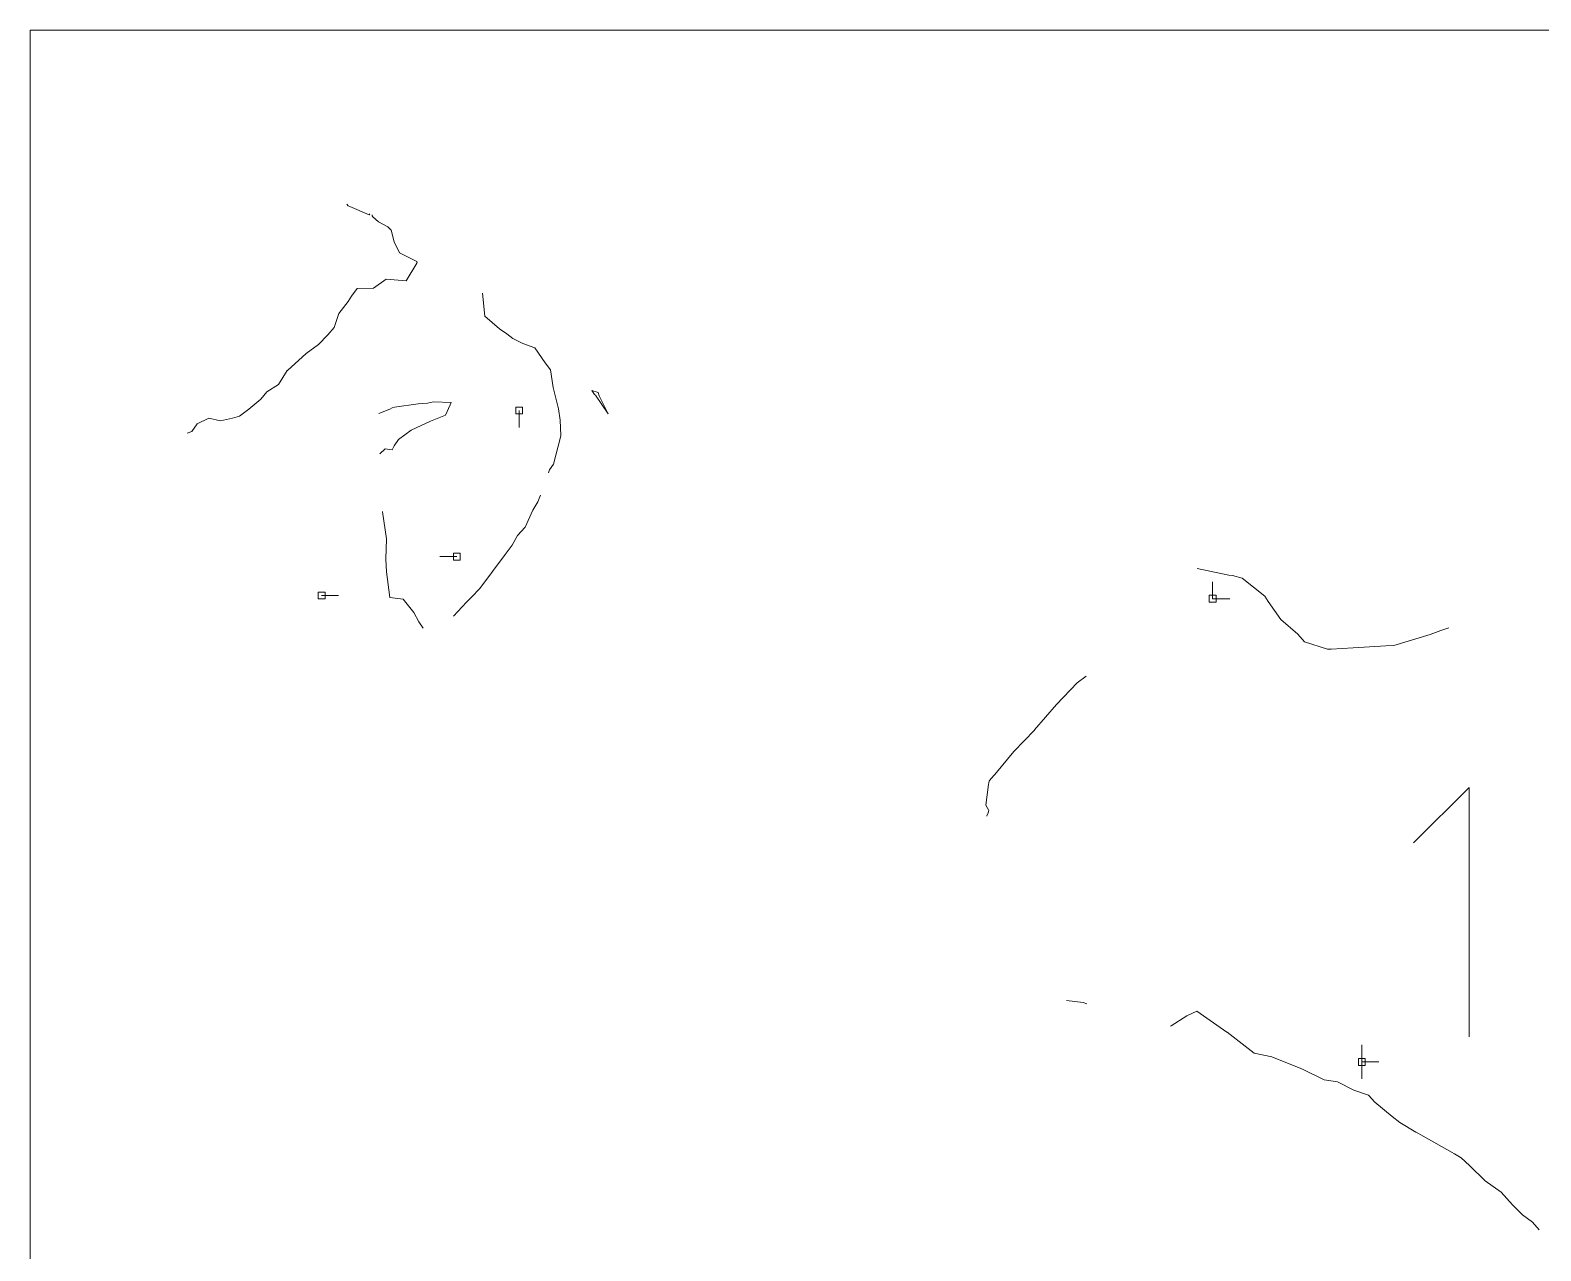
# Model space of a CAD drawing. Header units: millimetres. Extents: x -446 to 392, y -249 to 379.
# Drawn here: x -446 to -319.6, y 276.8 to 379 of the extents above; entities that cross this region are included whole.
import ezdxf

# ---------------------------------------------------------------- set-up
doc = ezdxf.new("R2010")
doc.units = ezdxf.units.MM
doc.header["$MEASUREMENT"] = 0
doc.layers.add('Layer 1', color=7, linetype='Continuous')

msp = doc.modelspace()

# ---------------------------------------------------------------- linework, layer by layer
at = {"layer": 'Layer 1', "color": 5, "lineweight": 0}
msp.add_open_spline([(-446.0374, -230.5655), (-446.0374, -230.5655), (392.1616, -230.5655), (392.1616, -230.5655), (392.1616, -230.5655), (392.1616, -230.5655), (392.1616, 379.0343), (392.1616, 379.0343), (392.1616, 379.0343), (392.1616, 379.0343), (-446.0374, 379.0343), (-446.0374, 379.0343), (-446.0374, 379.0343), (-446.0374, 379.0343), (-446.0374, -230.5655), (-446.0374, -230.5655)], degree=3, knots=[0, 0, 0, 0, 0.2, 0.2, 0.2, 0.2, 0.4, 0.4, 0.4, 0.4, 0.6, 0.6, 0.6, 0.6, 1, 1, 1, 1], dxfattribs=at)
at = {"layer": 'Layer 1', "color": 2, "lineweight": 0}
for points, knots in [([(-419.5185, 364.4472), (-419.5185, 364.4472), (-419.4074, 364.3158), (-419.4074, 364.3158), (-419.4074, 364.3158), (-419.4074, 364.3158), (-419.2694, 364.2701), (-419.2694, 364.2701), (-419.2694, 364.2701), (-419.2694, 364.2701), (-417.6526, 363.5616), (-417.6526, 363.5616), (-417.6526, 363.5616), (-417.6526, 363.5616), (-417.6044, 363.653), (-417.6044, 363.653)], [0, 0, 0, 0, 0.2, 0.2, 0.2, 0.2, 0.4, 0.4, 0.4, 0.4, 0.6, 0.6, 0.6, 0.6, 1, 1, 1, 1]), ([(-417.3973, 363.5559), (-417.3973, 363.5559), (-417.4058, 363.4816), (-417.4058, 363.4816), (-417.4058, 363.4816), (-417.4058, 363.4816), (-417.3513, 363.4016), (-417.3513, 363.4016), (-417.3513, 363.4016), (-417.3513, 363.4016), (-416.8862, 362.9788), (-416.8862, 362.9788), (-416.8862, 362.9788), (-416.8862, 362.9788), (-416.0804, 362.556), (-416.0804, 362.556), (-416.0804, 362.556), (-416.0804, 362.556), (-415.8191, 362.2818), (-415.8191, 362.2818), (-415.8191, 362.2818), (-415.8191, 362.2818), (-415.5654, 361.2933), (-415.5654, 361.2933), (-415.5654, 361.2933), (-415.5654, 361.2933), (-415.1127, 360.3677), (-415.1127, 360.3677), (-415.1127, 360.3677), (-415.1127, 360.3677), (-413.7209, 359.6763), (-413.7209, 359.6763), (-413.7209, 359.6763), (-413.7209, 359.6763), (-413.6718, 359.6535), (-413.6718, 359.6535), (-413.6718, 359.6535), (-413.6718, 359.6535), (-413.6521, 359.6363), (-413.6521, 359.6363), (-413.6521, 359.6363), (-413.6521, 359.6363), (-413.6484, 359.602), (-413.6484, 359.602), (-413.6484, 359.602), (-413.6484, 359.602), (-413.6753, 359.5277), (-413.6753, 359.5277), (-413.6753, 359.5277), (-413.6753, 359.5277), (-414.5507, 358.0479), (-414.5507, 358.0479), (-414.5507, 358.0479), (-414.5507, 358.0479), (-416.2369, 358.1793), (-416.2369, 358.1793), (-416.2369, 358.1793), (-416.2369, 358.1793), (-417.2948, 357.4137), (-417.2948, 357.4137), (-417.2948, 357.4137), (-417.2948, 357.4137), (-418.6481, 357.3794), (-418.6481, 357.3794), (-418.6481, 357.3794), (-418.6481, 357.3794), (-419.1313, 356.7623), (-419.1313, 356.7623), (-419.1313, 356.7623), (-419.1313, 356.7623), (-419.4156, 356.2995), (-419.4156, 356.2995), (-419.4156, 356.2995), (-419.4156, 356.2995), (-420.2008, 355.2996), (-420.2008, 355.2996), (-420.2008, 355.2996), (-420.2008, 355.2996), (-420.5885, 354.1112), (-420.5885, 354.1112), (-420.5885, 354.1112), (-420.5885, 354.1112), (-421.104, 353.5112), (-421.104, 353.5112), (-421.104, 353.5112), (-421.104, 353.5112), (-421.9122, 352.7056), (-421.9122, 352.7056), (-421.9122, 352.7056), (-421.9122, 352.7056), (-422.9411, 351.94), (-422.9411, 351.94), (-422.9411, 351.94), (-422.9411, 351.94), (-424.5079, 350.5173), (-424.5079, 350.5173), (-424.5079, 350.5173), (-424.5079, 350.5173), (-424.5122, 350.5173), (-424.5122, 350.5173), (-424.5122, 350.5173), (-424.5122, 350.5173), (-424.5229, 350.5115), (-424.5229, 350.5115), (-424.5229, 350.5115), (-424.5229, 350.5115), (-425.2554, 349.3574), (-425.2554, 349.3574), (-425.2554, 349.3574), (-425.2554, 349.3574), (-426.2113, 348.746), (-426.2113, 348.746), (-426.2113, 348.746), (-426.2113, 348.746), (-426.7407, 348.1289), (-426.7407, 348.1289), (-426.7407, 348.1289), (-426.7407, 348.1289), (-427.7424, 347.2719), (-427.7424, 347.2719), (-427.7424, 347.2719), (-427.7424, 347.2719), (-428.5173, 346.7005), (-428.5173, 346.7005), (-428.5173, 346.7005), (-428.5173, 346.7005), (-429.1064, 346.5234), (-429.1064, 346.5234), (-429.1064, 346.5234), (-429.1064, 346.5234), (-430.1024, 346.2948), (-430.1024, 346.2948), (-430.1024, 346.2948), (-430.1024, 346.2948), (-431.0825, 346.5405), (-431.0825, 346.5405), (-431.0825, 346.5405), (-431.0825, 346.5405), (-432.0531, 346.0663), (-432.0531, 346.0663), (-432.0531, 346.0663), (-432.0531, 346.0663), (-432.4937, 345.4149), (-432.4937, 345.4149), (-432.4937, 345.4149), (-432.4937, 345.4149), (-432.8997, 345.2607), (-432.8997, 345.2607)], [0, 0, 0, 0, 0.02631579, 0.02631579, 0.02631579, 0.02631579, 0.05263158, 0.05263158, 0.05263158, 0.05263158, 0.07894737, 0.07894737, 0.07894737, 0.07894737, 0.10526316, 0.10526316, 0.10526316, 0.10526316, 0.13157895, 0.13157895, 0.13157895, 0.13157895, 0.15789474, 0.15789474, 0.15789474, 0.15789474, 0.18421053, 0.18421053, 0.18421053, 0.18421053, 0.21052632, 0.21052632, 0.21052632, 0.21052632, 0.23684211, 0.23684211, 0.23684211, 0.23684211, 0.26315789, 0.26315789, 0.26315789, 0.26315789, 0.28947368, 0.28947368, 0.28947368, 0.28947368, 0.31578947, 0.31578947, 0.31578947, 0.31578947, 0.34210526, 0.34210526, 0.34210526, 0.34210526, 0.36842105, 0.36842105, 0.36842105, 0.36842105, 0.39473684, 0.39473684, 0.39473684, 0.39473684, 0.42105263, 0.42105263, 0.42105263, 0.42105263, 0.44736842, 0.44736842, 0.44736842, 0.44736842, 0.47368421, 0.47368421, 0.47368421, 0.47368421, 0.5, 0.5, 0.5, 0.5, 0.52631579, 0.52631579, 0.52631579, 0.52631579, 0.55263158, 0.55263158, 0.55263158, 0.55263158, 0.57894737, 0.57894737, 0.57894737, 0.57894737, 0.60526316, 0.60526316, 0.60526316, 0.60526316, 0.63157895, 0.63157895, 0.63157895, 0.63157895, 0.65789474, 0.65789474, 0.65789474, 0.65789474, 0.68421053, 0.68421053, 0.68421053, 0.68421053, 0.71052632, 0.71052632, 0.71052632, 0.71052632, 0.73684211, 0.73684211, 0.73684211, 0.73684211, 0.76315789, 0.76315789, 0.76315789, 0.76315789, 0.78947368, 0.78947368, 0.78947368, 0.78947368, 0.81578947, 0.81578947, 0.81578947, 0.81578947, 0.84210526, 0.84210526, 0.84210526, 0.84210526, 0.86842105, 0.86842105, 0.86842105, 0.86842105, 0.89473684, 0.89473684, 0.89473684, 0.89473684, 0.92105263, 0.92105263, 0.92105263, 0.92105263, 0.94736842, 0.94736842, 0.94736842, 0.94736842, 1, 1, 1, 1]), ([(-402.2335, 342.6781), (-402.2335, 342.6781), (-401.6324, 344.935), (-401.6324, 344.935), (-401.6324, 344.935), (-401.6324, 344.935), (-401.5962, 345.0664), (-401.5962, 345.0664), (-401.5962, 345.0664), (-401.5962, 345.0664), (-401.658, 346.3577), (-401.658, 346.3577), (-401.658, 346.3577), (-401.658, 346.3577), (-401.7933, 347.3119), (-401.7933, 347.3119), (-401.7933, 347.3119), (-401.7933, 347.3119), (-402.0727, 348.4146), (-402.0727, 348.4146), (-402.0727, 348.4146), (-402.0727, 348.4146), (-402.2417, 349.0888), (-402.2417, 349.0888), (-402.2417, 349.0888), (-402.2417, 349.0888), (-402.4658, 350.5687), (-402.4658, 350.5687), (-402.4658, 350.5687), (-402.4658, 350.5687), (-402.9307, 351.1515), (-402.9307, 351.1515), (-402.9307, 351.1515), (-402.9307, 351.1515), (-403.7837, 352.4142), (-403.7837, 352.4142), (-403.7837, 352.4142), (-403.7837, 352.4142), (-404.7981, 352.7913), (-404.7981, 352.7913), (-404.7981, 352.7913), (-404.7981, 352.7913), (-405.6164, 353.197), (-405.6164, 353.197), (-405.6164, 353.197), (-405.6164, 353.197), (-406.1266, 353.5969), (-406.1266, 353.5969), (-406.1266, 353.5969), (-406.1266, 353.5969), (-406.7479, 354.0026), (-406.7479, 354.0026), (-406.7479, 354.0026), (-406.7479, 354.0026), (-407.9625, 355.0825), (-407.9625, 355.0825), (-407.9625, 355.0825), (-407.9625, 355.0825), (-408.1795, 356.9909), (-408.1795, 356.9909)], [0, 0, 0, 0, 0.0625, 0.0625, 0.0625, 0.0625, 0.125, 0.125, 0.125, 0.125, 0.1875, 0.1875, 0.1875, 0.1875, 0.25, 0.25, 0.25, 0.25, 0.3125, 0.3125, 0.3125, 0.3125, 0.375, 0.375, 0.375, 0.375, 0.4375, 0.4375, 0.4375, 0.4375, 0.5, 0.5, 0.5, 0.5, 0.5625, 0.5625, 0.5625, 0.5625, 0.625, 0.625, 0.625, 0.625, 0.6875, 0.6875, 0.6875, 0.6875, 0.75, 0.75, 0.75, 0.75, 0.8125, 0.8125, 0.8125, 0.8125, 0.875, 0.875, 0.875, 0.875, 1, 1, 1, 1]), ([(-416.8534, 346.9176), (-416.8534, 346.9176), (-415.9222, 347.2833), (-415.9222, 347.2833), (-415.9222, 347.2833), (-415.9222, 347.2833), (-415.7421, 347.3804), (-415.7421, 347.3804), (-415.7421, 347.3804), (-415.7421, 347.3804), (-415.5218, 347.4376), (-415.5218, 347.4376), (-415.5218, 347.4376), (-415.5218, 347.4376), (-413.558, 347.7404), (-413.558, 347.7404), (-413.558, 347.7404), (-413.558, 347.7404), (-412.7746, 347.7975), (-412.7746, 347.7975), (-412.7746, 347.7975), (-412.7746, 347.7975), (-412.2621, 347.8947), (-412.2621, 347.8947), (-412.2621, 347.8947), (-412.2621, 347.8947), (-410.8013, 347.8432), (-410.8013, 347.8432), (-410.8013, 347.8432), (-410.8013, 347.8432), (-410.8877, 347.649), (-410.8877, 347.649), (-410.8877, 347.649), (-410.8877, 347.649), (-411.2767, 346.7862), (-411.2767, 346.7862), (-411.2767, 346.7862), (-411.2767, 346.7862), (-412.5183, 346.2834), (-412.5183, 346.2834), (-412.5183, 346.2834), (-412.5183, 346.2834), (-414.1402, 345.5121), (-414.1402, 345.5121), (-414.1402, 345.5121), (-414.1402, 345.5121), (-415.187, 344.7407), (-415.187, 344.7407), (-415.187, 344.7407), (-415.187, 344.7407), (-415.568, 344.2093), (-415.568, 344.2093), (-415.568, 344.2093), (-415.568, 344.2093), (-415.724, 343.8665), (-415.724, 343.8665), (-415.724, 343.8665), (-415.724, 343.8665), (-416.313, 343.9522), (-416.313, 343.9522), (-416.313, 343.9522), (-416.313, 343.9522), (-416.7513, 343.5294), (-416.7513, 343.5294)], [0, 0, 0, 0, 0.05882353, 0.05882353, 0.05882353, 0.05882353, 0.11764706, 0.11764706, 0.11764706, 0.11764706, 0.17647059, 0.17647059, 0.17647059, 0.17647059, 0.23529412, 0.23529412, 0.23529412, 0.23529412, 0.29411765, 0.29411765, 0.29411765, 0.29411765, 0.35294118, 0.35294118, 0.35294118, 0.35294118, 0.41176471, 0.41176471, 0.41176471, 0.41176471, 0.47058824, 0.47058824, 0.47058824, 0.47058824, 0.52941176, 0.52941176, 0.52941176, 0.52941176, 0.58823529, 0.58823529, 0.58823529, 0.58823529, 0.64705882, 0.64705882, 0.64705882, 0.64705882, 0.70588235, 0.70588235, 0.70588235, 0.70588235, 0.76470588, 0.76470588, 0.76470588, 0.76470588, 0.82352941, 0.82352941, 0.82352941, 0.82352941, 0.88235294, 0.88235294, 0.88235294, 0.88235294, 1, 1, 1, 1]), ([(-397.6362, 346.8891), (-397.6362, 346.8891), (-398.4113, 348.4089), (-398.4113, 348.4089), (-398.4113, 348.4089), (-398.4113, 348.4089), (-398.4856, 348.6717), (-398.4856, 348.6717), (-398.4856, 348.6717), (-398.4856, 348.6717), (-399.0121, 348.8546), (-399.0121, 348.8546), (-399.0121, 348.8546), (-399.0121, 348.8546), (-398.7891, 348.5232), (-398.7891, 348.5232), (-398.7891, 348.5232), (-398.7891, 348.5232), (-398.7017, 348.4603), (-398.7017, 348.4603), (-398.7017, 348.4603), (-398.7017, 348.4603), (-397.6362, 346.8891), (-397.6362, 346.8891)], [0, 0, 0, 0, 0.14285714, 0.14285714, 0.14285714, 0.14285714, 0.28571429, 0.28571429, 0.28571429, 0.28571429, 0.42857143, 0.42857143, 0.42857143, 0.42857143, 0.57142857, 0.57142857, 0.57142857, 0.57142857, 0.71428571, 0.71428571, 0.71428571, 0.71428571, 1, 1, 1, 1]), ([(-402.6499, 341.941), (-402.6499, 341.941), (-402.5645, 342.2038), (-402.5645, 342.2038), (-402.5645, 342.2038), (-402.5645, 342.2038), (-402.2335, 342.6781), (-402.2335, 342.6781)], [0, 0, 0, 0, 0.33333333, 0.33333333, 0.33333333, 0.33333333, 1, 1, 1, 1]), ([(-410.6083, 329.9422), (-410.6083, 329.9422), (-409.5003, 331.1067), (-409.5003, 331.1067), (-409.5003, 331.1067), (-409.5003, 331.1067), (-409.0988, 331.5266), (-409.0988, 331.5266), (-409.0988, 331.5266), (-409.0988, 331.5266), (-408.3792, 332.258), (-408.3792, 332.258), (-408.3792, 332.258), (-408.3792, 332.258), (-407.3273, 333.6699), (-407.3273, 333.6699), (-407.3273, 333.6699), (-407.3273, 333.6699), (-406.2728, 335.1137), (-406.2728, 335.1137), (-406.2728, 335.1137), (-406.2728, 335.1137), (-405.6873, 335.8971), (-405.6873, 335.8971), (-405.6873, 335.8971), (-405.6873, 335.8971), (-405.2425, 336.7078), (-405.2425, 336.7078), (-405.2425, 336.7078), (-405.2425, 336.7078), (-404.5834, 337.39), (-404.5834, 337.39), (-404.5834, 337.39), (-404.5834, 337.39), (-403.9427, 338.8207), (-403.9427, 338.8207), (-403.9427, 338.8207), (-403.9427, 338.8207), (-403.5291, 339.5052), (-403.5291, 339.5052), (-403.5291, 339.5052), (-403.5291, 339.5052), (-403.3108, 340.0869), (-403.3108, 340.0869)], [0, 0, 0, 0, 0.08333333, 0.08333333, 0.08333333, 0.08333333, 0.16666667, 0.16666667, 0.16666667, 0.16666667, 0.25, 0.25, 0.25, 0.25, 0.33333333, 0.33333333, 0.33333333, 0.33333333, 0.41666667, 0.41666667, 0.41666667, 0.41666667, 0.5, 0.5, 0.5, 0.5, 0.58333333, 0.58333333, 0.58333333, 0.58333333, 0.66666667, 0.66666667, 0.66666667, 0.66666667, 0.75, 0.75, 0.75, 0.75, 0.83333333, 0.83333333, 0.83333333, 0.83333333, 1, 1, 1, 1]), ([(-416.5511, 338.7093), (-416.5511, 338.7093), (-416.5496, 338.6745), (-416.5496, 338.6745), (-416.5496, 338.6745), (-416.5496, 338.6745), (-416.2126, 336.4313), (-416.2126, 336.4313), (-416.2126, 336.4313), (-416.2126, 336.4313), (-416.2693, 334.7149), (-416.2693, 334.7149), (-416.2693, 334.7149), (-416.2693, 334.7149), (-416.207, 333.6516), (-416.207, 333.6516), (-416.207, 333.6516), (-416.207, 333.6516), (-415.9149, 331.5015), (-415.9149, 331.5015), (-415.9149, 331.5015), (-415.9149, 331.5015), (-414.8163, 331.3729), (-414.8163, 331.3729), (-414.8163, 331.3729), (-414.8163, 331.3729), (-414.3677, 330.7919), (-414.3677, 330.7919), (-414.3677, 330.7919), (-414.3677, 330.7919), (-413.9146, 330.2462), (-413.9146, 330.2462), (-413.9146, 330.2462), (-413.9146, 330.2462), (-413.5024, 329.4663), (-413.5024, 329.4663), (-413.5024, 329.4663), (-413.5024, 329.4663), (-413.139, 328.9321), (-413.139, 328.9321)], [0, 0, 0, 0, 0.09090909, 0.09090909, 0.09090909, 0.09090909, 0.18181818, 0.18181818, 0.18181818, 0.18181818, 0.27272727, 0.27272727, 0.27272727, 0.27272727, 0.36363636, 0.36363636, 0.36363636, 0.36363636, 0.45454545, 0.45454545, 0.45454545, 0.45454545, 0.54545455, 0.54545455, 0.54545455, 0.54545455, 0.63636364, 0.63636364, 0.63636364, 0.63636364, 0.72727273, 0.72727273, 0.72727273, 0.72727273, 0.81818182, 0.81818182, 0.81818182, 0.81818182, 1, 1, 1, 1]), ([(-327.2674, 328.9663), (-327.2674, 328.9663), (-327.9176, 328.7406), (-327.9176, 328.7406), (-327.9176, 328.7406), (-327.9176, 328.7406), (-328.8181, 328.4024), (-328.8181, 328.4024), (-328.8181, 328.4024), (-328.8181, 328.4024), (-331.8704, 327.4774), (-331.8704, 327.4774), (-331.8704, 327.4774), (-331.8704, 327.4774), (-332.5411, 327.4534), (-332.5411, 327.4534), (-332.5411, 327.4534), (-332.5411, 327.4534), (-335.2711, 327.2865), (-335.2711, 327.2865), (-335.2711, 327.2865), (-335.2711, 327.2865), (-337.1207, 327.1734), (-337.1207, 327.1734), (-337.1207, 327.1734), (-337.1207, 327.1734), (-337.4178, 327.1625), (-337.4178, 327.1625), (-337.4178, 327.1625), (-337.4178, 327.1625), (-339.3513, 327.7996), (-339.3513, 327.7996), (-339.3513, 327.7996), (-339.3513, 327.7996), (-339.9004, 328.443), (-339.9004, 328.443), (-339.9004, 328.443), (-339.9004, 328.443), (-341.3322, 329.6651), (-341.3322, 329.6651), (-341.3322, 329.6651), (-341.3322, 329.6651), (-342.3767, 331.1793), (-342.3767, 331.1793), (-342.3767, 331.1793), (-342.3767, 331.1793), (-342.6498, 331.6272), (-342.6498, 331.6272), (-342.6498, 331.6272), (-342.6498, 331.6272), (-344.553, 333.1339), (-344.553, 333.1339), (-344.553, 333.1339), (-344.553, 333.1339), (-345.3667, 333.347), (-345.3667, 333.347), (-345.3667, 333.347), (-345.3667, 333.347), (-345.6889, 333.367), (-345.6889, 333.367), (-345.6889, 333.367), (-345.6889, 333.367), (-346.3597, 333.5082), (-346.3597, 333.5082), (-346.3597, 333.5082), (-346.3597, 333.5082), (-348.3161, 333.935), (-348.3161, 333.935)], [0, 0, 0, 0, 0.05555556, 0.05555556, 0.05555556, 0.05555556, 0.11111111, 0.11111111, 0.11111111, 0.11111111, 0.16666667, 0.16666667, 0.16666667, 0.16666667, 0.22222222, 0.22222222, 0.22222222, 0.22222222, 0.27777778, 0.27777778, 0.27777778, 0.27777778, 0.33333333, 0.33333333, 0.33333333, 0.33333333, 0.38888889, 0.38888889, 0.38888889, 0.38888889, 0.44444444, 0.44444444, 0.44444444, 0.44444444, 0.5, 0.5, 0.5, 0.5, 0.55555556, 0.55555556, 0.55555556, 0.55555556, 0.61111111, 0.61111111, 0.61111111, 0.61111111, 0.66666667, 0.66666667, 0.66666667, 0.66666667, 0.72222222, 0.72222222, 0.72222222, 0.72222222, 0.77777778, 0.77777778, 0.77777778, 0.77777778, 0.83333333, 0.83333333, 0.83333333, 0.83333333, 0.88888889, 0.88888889, 0.88888889, 0.88888889, 1, 1, 1, 1]), ([(-357.6145, 324.9085), (-357.6145, 324.9085), (-358.3756, 324.3394), (-358.3756, 324.3394), (-358.3756, 324.3394), (-358.3756, 324.3394), (-360.0966, 322.5264), (-360.0966, 322.5264), (-360.0966, 322.5264), (-360.0966, 322.5264), (-361.9484, 320.4118), (-361.9484, 320.4118), (-361.9484, 320.4118), (-361.9484, 320.4118), (-361.9524, 320.4067), (-361.9524, 320.4067), (-361.9524, 320.4067), (-361.9524, 320.4067), (-361.9615, 320.3964), (-361.9615, 320.3964), (-361.9615, 320.3964), (-361.9615, 320.3964), (-363.6899, 318.5983), (-363.6899, 318.5983), (-363.6899, 318.5983), (-363.6899, 318.5983), (-365.2578, 316.6808), (-365.2578, 316.6808), (-365.2578, 316.6808), (-365.2578, 316.6808), (-365.5989, 316.2991), (-365.5989, 316.2991), (-365.5989, 316.2991), (-365.5989, 316.2991), (-365.7463, 316.1202), (-365.7463, 316.1202), (-365.7463, 316.1202), (-365.7463, 316.1202), (-365.7788, 315.9934), (-365.7788, 315.9934), (-365.7788, 315.9934), (-365.7788, 315.9934), (-365.796, 315.8214), (-365.796, 315.8214), (-365.796, 315.8214), (-365.796, 315.8214), (-365.9051, 314.9661), (-365.9051, 314.9661), (-365.9051, 314.9661), (-365.9051, 314.9661), (-366.0342, 314.1079), (-366.0342, 314.1079), (-366.0342, 314.1079), (-366.0342, 314.1079), (-365.8046, 313.7188), (-365.8046, 313.7188), (-365.8046, 313.7188), (-365.8046, 313.7188), (-365.7651, 313.6514), (-365.7651, 313.6514), (-365.7651, 313.6514), (-365.7651, 313.6514), (-365.8394, 313.4668), (-365.8394, 313.4668), (-365.8394, 313.4668), (-365.8394, 313.4668), (-365.9274, 313.2114), (-365.9274, 313.2114), (-365.9274, 313.2114), (-365.9274, 313.2114), (-365.936, 313.1874), (-365.936, 313.1874)], [0, 0, 0, 0, 0.05263158, 0.05263158, 0.05263158, 0.05263158, 0.10526316, 0.10526316, 0.10526316, 0.10526316, 0.15789474, 0.15789474, 0.15789474, 0.15789474, 0.21052632, 0.21052632, 0.21052632, 0.21052632, 0.26315789, 0.26315789, 0.26315789, 0.26315789, 0.31578947, 0.31578947, 0.31578947, 0.31578947, 0.36842105, 0.36842105, 0.36842105, 0.36842105, 0.42105263, 0.42105263, 0.42105263, 0.42105263, 0.47368421, 0.47368421, 0.47368421, 0.47368421, 0.52631579, 0.52631579, 0.52631579, 0.52631579, 0.57894737, 0.57894737, 0.57894737, 0.57894737, 0.63157895, 0.63157895, 0.63157895, 0.63157895, 0.68421053, 0.68421053, 0.68421053, 0.68421053, 0.73684211, 0.73684211, 0.73684211, 0.73684211, 0.78947368, 0.78947368, 0.78947368, 0.78947368, 0.84210526, 0.84210526, 0.84210526, 0.84210526, 0.89473684, 0.89473684, 0.89473684, 0.89473684, 1, 1, 1, 1]), ([(-359.2812, 297.737), (-359.2812, 297.737), (-357.8648, 297.5582), (-357.8648, 297.5582), (-357.8648, 297.5582), (-357.8648, 297.5582), (-357.5528, 297.4662), (-357.5528, 297.4662)], [0, 0, 0, 0, 0.33333333, 0.33333333, 0.33333333, 0.33333333, 1, 1, 1, 1]), ([(-350.5667, 295.5749), (-350.5667, 295.5749), (-350.4941, 295.6166), (-350.4941, 295.6166), (-350.4941, 295.6166), (-350.4941, 295.6166), (-349.2034, 296.4651), (-349.2034, 296.4651), (-349.2034, 296.4651), (-349.2034, 296.4651), (-348.3475, 296.8554), (-348.3475, 296.8554), (-348.3475, 296.8554), (-348.3475, 296.8554), (-345.8403, 295.091), (-345.8403, 295.091), (-345.8403, 295.091), (-345.8403, 295.091), (-345.8329, 295.0853), (-345.8329, 295.0853), (-345.8329, 295.0853), (-345.8329, 295.0853), (-345.8192, 295.0744), (-345.8192, 295.0744), (-345.8192, 295.0744), (-345.8192, 295.0744), (-343.5503, 293.3369), (-343.5503, 293.3369), (-343.5503, 293.3369), (-343.5503, 293.3369), (-342.0847, 293.0272), (-342.0847, 293.0272), (-342.0847, 293.0272), (-342.0847, 293.0272), (-341.3145, 292.7078), (-341.3145, 292.7078), (-341.3145, 292.7078), (-341.3145, 292.7078), (-339.8472, 292.125), (-339.8472, 292.125), (-339.8472, 292.125), (-339.8472, 292.125), (-339.4593, 291.9633), (-339.4593, 291.9633), (-339.4593, 291.9633), (-339.4593, 291.9633), (-337.6823, 291.0828), (-337.6823, 291.0828), (-337.6823, 291.0828), (-337.6823, 291.0828), (-336.567, 290.9171), (-336.567, 290.9171), (-336.567, 290.9171), (-336.567, 290.9171), (-335.2129, 290.2349), (-335.2129, 290.2349), (-335.2129, 290.2349), (-335.2129, 290.2349), (-333.9804, 289.8144), (-333.9804, 289.8144), (-333.9804, 289.8144), (-333.9804, 289.8144), (-333.4593, 289.2082), (-333.4593, 289.2082), (-333.4593, 289.2082), (-333.4593, 289.2082), (-331.9886, 288.0071), (-331.9886, 288.0071), (-331.9886, 288.0071), (-331.9886, 288.0071), (-331.355, 287.5152), (-331.355, 287.5152), (-331.355, 287.5152), (-331.355, 287.5152), (-330.0117, 286.7056), (-330.0117, 286.7056), (-330.0117, 286.7056), (-330.0117, 286.7056), (-329.7951, 286.5964), (-329.7951, 286.5964), (-329.7951, 286.5964), (-329.7951, 286.5964), (-329.5946, 286.485), (-329.5946, 286.485), (-329.5946, 286.485), (-329.5946, 286.485), (-326.7926, 284.8995), (-326.7926, 284.8995), (-326.7926, 284.8995), (-326.7926, 284.8995), (-326.2229, 284.5566), (-326.2229, 284.5566), (-326.2229, 284.5566), (-326.2229, 284.5566), (-325.5236, 283.9133), (-325.5236, 283.9133), (-325.5236, 283.9133), (-325.5236, 283.9133), (-324.2277, 282.6334), (-324.2277, 282.6334), (-324.2277, 282.6334), (-324.2277, 282.6334), (-322.8799, 281.6764), (-322.8799, 281.6764), (-322.8799, 281.6764), (-322.8799, 281.6764), (-321.9342, 280.6239), (-321.9342, 280.6239), (-321.9342, 280.6239), (-321.9342, 280.6239), (-321.0829, 279.7726), (-321.0829, 279.7726), (-321.0829, 279.7726), (-321.0829, 279.7726), (-320.2636, 279.1543), (-320.2636, 279.1543), (-320.2636, 279.1543), (-320.2636, 279.1543), (-319.6922, 278.5093), (-319.6922, 278.5093)], [0, 0, 0, 0, 0.03225806, 0.03225806, 0.03225806, 0.03225806, 0.06451613, 0.06451613, 0.06451613, 0.06451613, 0.09677419, 0.09677419, 0.09677419, 0.09677419, 0.12903226, 0.12903226, 0.12903226, 0.12903226, 0.16129032, 0.16129032, 0.16129032, 0.16129032, 0.19354839, 0.19354839, 0.19354839, 0.19354839, 0.22580645, 0.22580645, 0.22580645, 0.22580645, 0.25806452, 0.25806452, 0.25806452, 0.25806452, 0.29032258, 0.29032258, 0.29032258, 0.29032258, 0.32258065, 0.32258065, 0.32258065, 0.32258065, 0.35483871, 0.35483871, 0.35483871, 0.35483871, 0.38709677, 0.38709677, 0.38709677, 0.38709677, 0.41935484, 0.41935484, 0.41935484, 0.41935484, 0.4516129, 0.4516129, 0.4516129, 0.4516129, 0.48387097, 0.48387097, 0.48387097, 0.48387097, 0.51612903, 0.51612903, 0.51612903, 0.51612903, 0.5483871, 0.5483871, 0.5483871, 0.5483871, 0.58064516, 0.58064516, 0.58064516, 0.58064516, 0.61290323, 0.61290323, 0.61290323, 0.61290323, 0.64516129, 0.64516129, 0.64516129, 0.64516129, 0.67741935, 0.67741935, 0.67741935, 0.67741935, 0.70967742, 0.70967742, 0.70967742, 0.70967742, 0.74193548, 0.74193548, 0.74193548, 0.74193548, 0.77419355, 0.77419355, 0.77419355, 0.77419355, 0.80645161, 0.80645161, 0.80645161, 0.80645161, 0.83870968, 0.83870968, 0.83870968, 0.83870968, 0.87096774, 0.87096774, 0.87096774, 0.87096774, 0.90322581, 0.90322581, 0.90322581, 0.90322581, 0.93548387, 0.93548387, 0.93548387, 0.93548387, 1, 1, 1, 1])]:
    msp.add_open_spline(points, degree=3, knots=knots, dxfattribs=at)
at = {"layer": 'Layer 1', "color": 3, "lineweight": 0}
for points in [[(-405.376, 346.8776), (-405.376, 346.8776), (-404.8046, 346.8776), (-404.8046, 346.8776), (-404.8046, 346.8776), (-404.8046, 346.8776), (-404.8046, 347.449), (-404.8046, 347.449), (-404.8046, 347.449), (-404.8046, 347.449), (-405.376, 347.449), (-405.376, 347.449), (-405.376, 347.449), (-405.376, 347.449), (-405.376, 346.8776), (-405.376, 346.8776)], [(-410.6022, 334.6418), (-410.6022, 334.6418), (-410.0306, 334.6418), (-410.0306, 334.6418), (-410.0306, 334.6418), (-410.0306, 334.6418), (-410.0306, 335.2137), (-410.0306, 335.2137), (-410.0306, 335.2137), (-410.0306, 335.2137), (-410.6022, 335.2137), (-410.6022, 335.2137), (-410.6022, 335.2137), (-410.6022, 335.2137), (-410.6022, 334.6418), (-410.6022, 334.6418)], [(-421.9252, 331.3769), (-421.9252, 331.3769), (-421.3536, 331.3769), (-421.3536, 331.3769), (-421.3536, 331.3769), (-421.3536, 331.3769), (-421.3536, 331.9483), (-421.3536, 331.9483), (-421.3536, 331.9483), (-421.3536, 331.9483), (-421.9252, 331.9483), (-421.9252, 331.9483), (-421.9252, 331.9483), (-421.9252, 331.9483), (-421.9252, 331.3769), (-421.9252, 331.3769)], [(-347.3213, 331.1141), (-347.3213, 331.1141), (-346.75, 331.1141), (-346.75, 331.1141), (-346.75, 331.1141), (-346.75, 331.1141), (-346.75, 331.6855), (-346.75, 331.6855), (-346.75, 331.6855), (-346.75, 331.6855), (-347.3213, 331.6855), (-347.3213, 331.6855), (-347.3213, 331.6855), (-347.3213, 331.6855), (-347.3213, 331.1141), (-347.3213, 331.1141)], [(-334.8312, 292.3033), (-334.8312, 292.3033), (-334.2592, 292.3033), (-334.2592, 292.3033), (-334.2592, 292.3033), (-334.2592, 292.3033), (-334.2592, 292.8746), (-334.2592, 292.8746), (-334.2592, 292.8746), (-334.2592, 292.8746), (-334.8312, 292.8746), (-334.8312, 292.8746), (-334.8312, 292.8746), (-334.8312, 292.8746), (-334.8312, 292.3033), (-334.8312, 292.3033)]]:
    msp.add_open_spline(points, degree=3, knots=[0, 0, 0, 0, 0.2, 0.2, 0.2, 0.2, 0.4, 0.4, 0.4, 0.4, 0.6, 0.6, 0.6, 0.6, 1, 1, 1, 1], dxfattribs=at)
at = {"layer": 'Layer 1', "color": 190, "lineweight": 0}
for points in [[(-405.0903, 347.1633), (-405.0903, 347.1633), (-405.0903, 345.7349), (-405.0903, 345.7349)], [(-410.3165, 334.928), (-410.3165, 334.928), (-411.7452, 334.928), (-411.7452, 334.928)], [(-347.0356, 331.3998), (-347.0356, 331.3998), (-347.0356, 332.8282), (-347.0356, 332.8282)], [(-421.6395, 331.6626), (-421.6395, 331.6626), (-420.2106, 331.6626), (-420.2106, 331.6626)], [(-334.5449, 292.589), (-334.5449, 292.589), (-334.5449, 294.018), (-334.5449, 294.018)]]:
    msp.add_open_spline(points, degree=3, dxfattribs=at)
for points, knots in [([(-347.0356, 331.3998), (-347.0356, 331.3998), (-347.0356, 332.8282), (-347.0356, 332.8282), (-347.0356, 332.8282), (-347.0356, 332.8282), (-347.0356, 331.3998), (-347.0356, 331.3998), (-347.0356, 331.3998), (-347.0356, 331.3998), (-345.6066, 331.3998), (-345.6066, 331.3998)], [0, 0, 0, 0, 0.25, 0.25, 0.25, 0.25, 0.5, 0.5, 0.5, 0.5, 1, 1, 1, 1]), ([(-334.5449, 292.589), (-334.5449, 292.589), (-334.5449, 294.018), (-334.5449, 294.018), (-334.5449, 294.018), (-334.5449, 294.018), (-334.5449, 292.589), (-334.5449, 292.589), (-334.5449, 292.589), (-334.5449, 292.589), (-333.1165, 292.589), (-333.1165, 292.589)], [0, 0, 0, 0, 0.25, 0.25, 0.25, 0.25, 0.5, 0.5, 0.5, 0.5, 1, 1, 1, 1]), ([(-334.5449, 292.589), (-334.5449, 292.589), (-334.5449, 294.018), (-334.5449, 294.018), (-334.5449, 294.018), (-334.5449, 294.018), (-334.5449, 292.589), (-334.5449, 292.589), (-334.5449, 292.589), (-334.5449, 292.589), (-333.1165, 292.589), (-333.1165, 292.589), (-333.1165, 292.589), (-333.1165, 292.589), (-334.5449, 292.589), (-334.5449, 292.589), (-334.5449, 292.589), (-334.5449, 292.589), (-334.5449, 291.1605), (-334.5449, 291.1605)], [0, 0, 0, 0, 0.16666667, 0.16666667, 0.16666667, 0.16666667, 0.33333333, 0.33333333, 0.33333333, 0.33333333, 0.5, 0.5, 0.5, 0.5, 0.66666667, 0.66666667, 0.66666667, 0.66666667, 1, 1, 1, 1])]:
    msp.add_open_spline(points, degree=3, knots=knots, dxfattribs=at)
at = {"layer": 'Layer 1', "color": 1, "lineweight": 0}
msp.add_open_spline([(-325.5613, 294.6905), (-325.5613, 294.6905), (-325.5613, 315.5803), (-325.5613, 315.5803), (-325.5613, 315.5803), (-325.5613, 315.5803), (-330.2054, 310.9351), (-330.2054, 310.9351)], degree=3, knots=[0, 0, 0, 0, 0.33333333, 0.33333333, 0.33333333, 0.33333333, 1, 1, 1, 1], dxfattribs=at)

doc.saveas('drawing.dxf')
